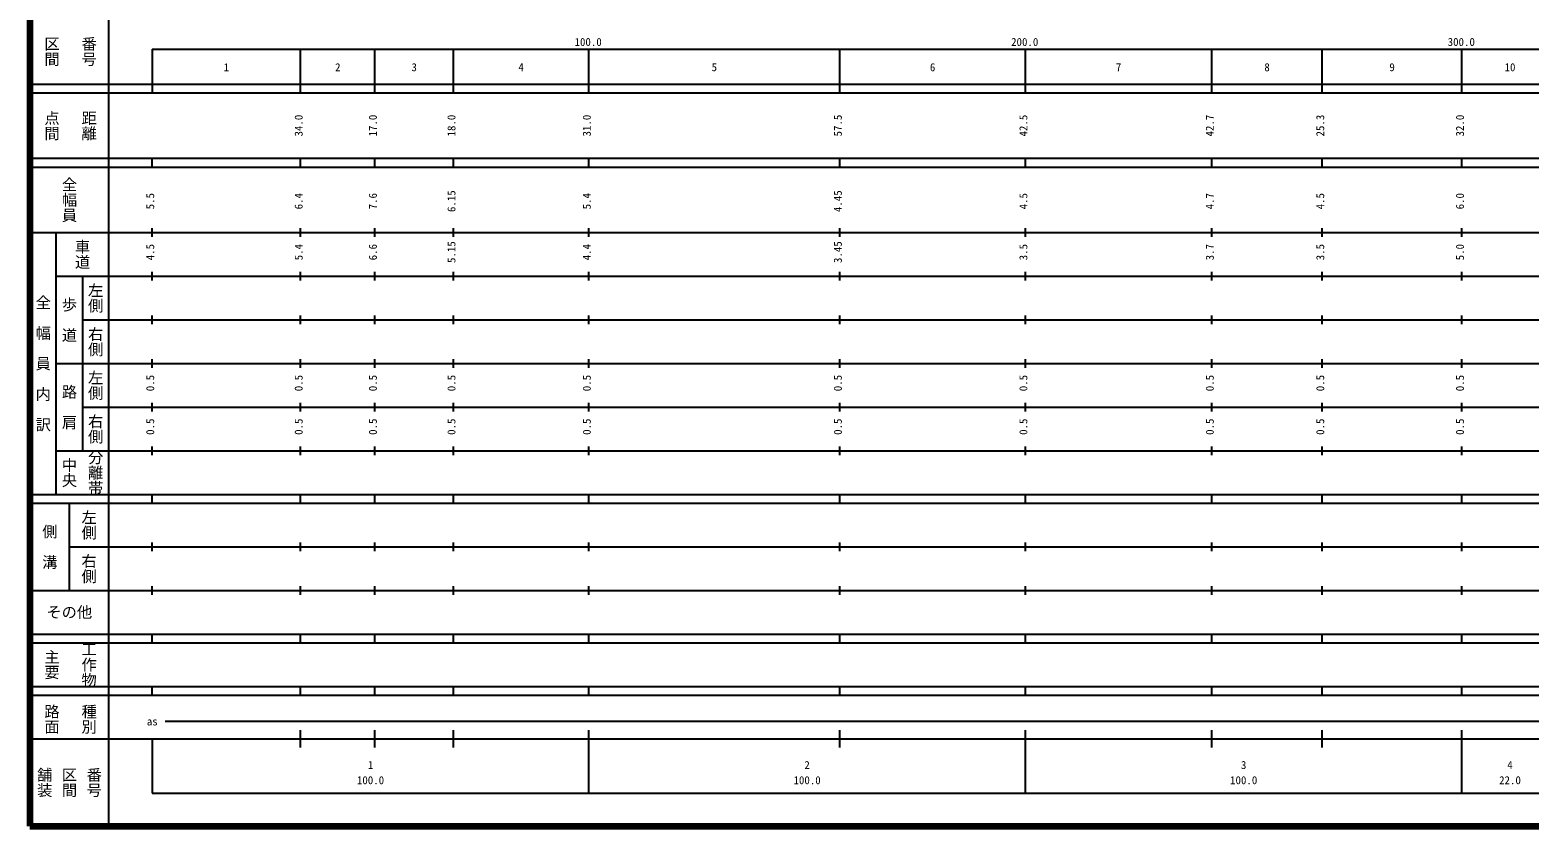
# Model space of a CAD drawing. Units: millimetres on the paper, enlarged 1000 times. Extents: x 40000 to 680000, y 20000 to 380000.
# Drawn here: x 40000 to 383358, y 20000 to 202409 of the extents above; entities that cross this region are included whole.
import ezdxf
from ezdxf.enums import TextEntityAlignment as Align

# ---------------------------------------------------------------- set-up
doc = ezdxf.new("R2010")
doc.units = ezdxf.units.MM
doc.header["$LTSCALE"] = 1000
doc.layers.add('S-TTL', color=2, linetype='Continuous', lineweight=140)
doc.layers.add('S-TTL-BAND', color=7, linetype='Continuous', lineweight=25)
doc.styles.add('@ＭＳ ゴシック', font='')
doc.styles.add('ＭＳ ゴシック', font='')
doc.styles.get('@ＭＳ ゴシック').set_extended_font_data('@MS Gothic')
doc.styles.get('ＭＳ ゴシック').set_extended_font_data('MS Gothic')

msp = doc.modelspace()

# ---------------------------------------------------------------- linework, layer by layer
at = {"layer": 'S-TTL'}
for p, q in [((40000, 380000), (40000, 20000)), ((40000, 20000), (680000, 20000))]:
    msp.add_line(p, q, dxfattribs=at)
at = {"layer": 'S-TTL-BAND'}
for p, q in [((58000, 370000), (58000, 20000)), ((68000, 198000), (579000, 198000)), ((68000, 198000), (68000, 188000)), ((102000, 188000), (102000, 198000)), ((119000, 188000), (119000, 198000)), ((137000, 188000), (137000, 198000)), ((168000, 188000), (168000, 198000)), ((225500, 188000), (225500, 198000)), ((268000, 188000), (268000, 198000)), ((310700, 188000), (310700, 198000)), ((336000, 188000), (336000, 198000)), ((368000, 188000), (368000, 198000)), ((40000, 190000), (579000, 190000)), ((40000, 188000), (579000, 188000)), ((40000, 173000), (579000, 173000)), ((68000, 171000), (68000, 173000)), ((102000, 171000), (102000, 173000)), ((119000, 171000), (119000, 173000)), ((137000, 171000), (137000, 173000)), ((168000, 171000), (168000, 173000)), ((225500, 171000), (225500, 173000)), ((268000, 171000), (268000, 173000)), ((310700, 171000), (310700, 173000)), ((336000, 171000), (336000, 173000)), ((368000, 171000), (368000, 173000)), ((40000, 171000), (579000, 171000)), ((40000, 156000), (579000, 156000)), ((46000, 96000), (46000, 156000)), ((68000, 155000), (68000, 157000)), ((102000, 155000), (102000, 157000)), ((119000, 155000), (119000, 157000)), ((137000, 155000), (137000, 157000)), ((168000, 155000), (168000, 157000)), ((225500, 155000), (225500, 157000)), ((268000, 155000), (268000, 157000)), ((310700, 155000), (310700, 157000)), ((336000, 155000), (336000, 157000)), ((368000, 155000), (368000, 157000)), ((46000, 146000), (579000, 146000)), ((52000, 146000), (52000, 106000)), ((68000, 145000), (68000, 147000)), ((102000, 145000), (102000, 147000)), ((119000, 145000), (119000, 147000)), ((137000, 145000), (137000, 147000)), ((168000, 145000), (168000, 147000)), ((225500, 145000), (225500, 147000)), ((268000, 145000), (268000, 147000)), ((310700, 145000), (310700, 147000)), ((336000, 145000), (336000, 147000)), ((368000, 145000), (368000, 147000)), ((52000, 136000), (579000, 136000)), ((68000, 135000), (68000, 137000)), ((102000, 135000), (102000, 137000)), ((119000, 135000), (119000, 137000)), ((137000, 135000), (137000, 137000)), ((168000, 135000), (168000, 137000)), ((225500, 135000), (225500, 137000)), ((268000, 135000), (268000, 137000)), ((310700, 135000), (310700, 137000)), ((336000, 135000), (336000, 137000)), ((368000, 135000), (368000, 137000)), ((46000, 126000), (579000, 126000)), ((68000, 125000), (68000, 127000)), ((102000, 125000), (102000, 127000)), ((119000, 125000), (119000, 127000)), ((137000, 125000), (137000, 127000)), ((168000, 125000), (168000, 127000)), ((225500, 125000), (225500, 127000)), ((268000, 125000), (268000, 127000)), ((310700, 125000), (310700, 127000)), ((336000, 125000), (336000, 127000)), ((368000, 125000), (368000, 127000)), ((68000, 115000), (68000, 117000)), ((102000, 115000), (102000, 117000)), ((119000, 115000), (119000, 117000)), ((137000, 115000), (137000, 117000)), ((168000, 115000), (168000, 117000)), ((225500, 115000), (225500, 117000)), ((268000, 115000), (268000, 117000)), ((310700, 115000), (310700, 117000)), ((336000, 115000), (336000, 117000)), ((368000, 115000), (368000, 117000)), ((52000, 116000), (579000, 116000)), ((68000, 105000), (68000, 107000)), ((102000, 105000), (102000, 107000)), ((119000, 105000), (119000, 107000)), ((137000, 105000), (137000, 107000)), ((168000, 105000), (168000, 107000)), ((225500, 105000), (225500, 107000)), ((268000, 105000), (268000, 107000)), ((310700, 105000), (310700, 107000)), ((336000, 105000), (336000, 107000)), ((368000, 105000), (368000, 107000)), ((46000, 106000), (579000, 106000)), ((40000, 96000), (579000, 96000)), ((40000, 94000), (579000, 94000)), ((49000, 94000), (49000, 74000)), ((68000, 94000), (68000, 96000)), ((102000, 94000), (102000, 96000)), ((119000, 94000), (119000, 96000)), ((137000, 94000), (137000, 96000)), ((168000, 94000), (168000, 96000)), ((225500, 94000), (225500, 96000)), ((268000, 94000), (268000, 96000)), ((310700, 94000), (310700, 96000)), ((336000, 94000), (336000, 96000)), ((368000, 94000), (368000, 96000)), ((49000, 84000), (579000, 84000)), ((68000, 83000), (68000, 85000)), ((102000, 83000), (102000, 85000)), ((119000, 83000), (119000, 85000)), ((137000, 83000), (137000, 85000)), ((168000, 83000), (168000, 85000)), ((225500, 83000), (225500, 85000)), ((268000, 83000), (268000, 85000)), ((310700, 83000), (310700, 85000)), ((336000, 83000), (336000, 85000)), ((368000, 83000), (368000, 85000)), ((40000, 74000), (579000, 74000)), ((68000, 73000), (68000, 75000)), ((102000, 73000), (102000, 75000)), ((119000, 73000), (119000, 75000)), ((137000, 73000), (137000, 75000)), ((168000, 73000), (168000, 75000)), ((225500, 73000), (225500, 75000)), ((268000, 73000), (268000, 75000)), ((310700, 73000), (310700, 75000)), ((336000, 73000), (336000, 75000)), ((368000, 73000), (368000, 75000)), ((40000, 64000), (579000, 64000)), ((40000, 62000), (579000, 62000)), ((68000, 62000), (68000, 64000)), ((102000, 62000), (102000, 64000)), ((119000, 62000), (119000, 64000)), ((137000, 62000), (137000, 64000)), ((168000, 62000), (168000, 64000)), ((225500, 62000), (225500, 64000)), ((268000, 62000), (268000, 64000)), ((310700, 62000), (310700, 64000)), ((336000, 62000), (336000, 64000)), ((368000, 62000), (368000, 64000)), ((40000, 52000), (579000, 52000)), ((68000, 50000), (68000, 52000)), ((102000, 50000), (102000, 52000)), ((119000, 50000), (119000, 52000)), ((137000, 50000), (137000, 52000)), ((168000, 50000), (168000, 52000)), ((225500, 50000), (225500, 52000)), ((268000, 50000), (268000, 52000)), ((310700, 50000), (310700, 52000)), ((336000, 50000), (336000, 52000)), ((368000, 50000), (368000, 52000)), ((40000, 50000), (579000, 50000)), ((71000, 44000), (565200, 44000)), ((102000, 38000), (102000, 42000)), ((119000, 38000), (119000, 42000)), ((137000, 38000), (137000, 42000)), ((168000, 27500), (168000, 42000)), ((225500, 38000), (225500, 42000)), ((268000, 27500), (268000, 42000)), ((310700, 38000), (310700, 42000)), ((336000, 38000), (336000, 42000)), ((368000, 27500), (368000, 42000)), ((40000, 40000), (579000, 40000)), ((68000, 40000), (68000, 27500)), ((68000, 27500), (579000, 27500))]:
    msp.add_line(p, q, dxfattribs=at)

# ---------------------------------------------------------------- texts
at = {"layer": 'S-TTL-BAND', "style": '@ＭＳ ゴシック'}
for s, p in [('区間', (45000, 197500)), ('番号', (53500, 197500)), ('点間', (45000, 180500)), ('距離', (53500, 180500)), ('全幅員', (49000, 163500)), ('車道', (52000, 151000)), ('左側', (55000, 141000)), ('全\u3000幅\u3000員\u3000内\u3000訳', (43000, 126000)), ('歩\u3000道', (49000, 136000)), ('右側', (55000, 131000)), ('左側', (55000, 121000)), ('路\u3000肩', (49000, 116000)), ('右側', (55000, 111000)), ('中央', (49000, 101000)), ('分離帯', (55000, 101000)), ('左側', (53500, 89000)), ('側\u3000溝', (44500, 84000)), ('右側', (53500, 79000)), ('主要', (45000, 57000)), ('工作物', (53500, 57000)), ('路面', (45000, 44500)), ('種別', (53500, 44500)), ('舗装', (43333, 30000)), ('区間', (49000, 30000)), ('番号', (54667, 30000))]:
    msp.add_text(s, height=2566, rotation=270, dxfattribs=at).set_placement(p, align=Align.MIDDLE_CENTER)
at = {"layer": 'S-TTL-BAND', "style": 'ＭＳ ゴシック'}
for s, p in [('100.0', (167844, 198195)), ('200.0', (267844, 198195)), ('300.0', (367844, 198195)), ('1', (85000, 192405)), ('2', (110500, 192405)), ('3', (128000, 192405)), ('4', (152500, 192405)), ('5', (196750, 192405)), ('6', (246750, 192405)), ('7', (289350, 192405)), ('8', (323350, 192405)), ('9', (352000, 192405)), ('10', (379000, 192405)), ('as', (68000, 42500)), ('1', (118000, 32523)), ('2', (218000, 32523)), ('3', (318000, 32523)), ('4', (379000, 32523)), ('100.0', (118000, 29033)), ('100.0', (218000, 29033)), ('100.0', (318000, 29033)), ('22.0', (379000, 29033))]:
    msp.add_text(s, height=1833, dxfattribs=at).set_placement(p, align=Align.BOTTOM_CENTER)
for s, p in [('34.0', (103000, 180500)), ('17.0', (120000, 180500)), ('18.0', (138000, 180500)), ('31.0', (169000, 180500)), ('57.5', (226500, 180500)), ('42.5', (269000, 180500)), ('42.7', (311700, 180500)), ('25.3', (337000, 180500)), ('32.0', (369000, 180500)), ('5.5', (69000, 163174)), ('6.4', (103000, 163174)), ('7.6', (120000, 163174)), ('6.15', (138000, 163174)), ('5.4', (169000, 163174)), ('4.45', (226500, 163174)), ('4.5', (269000, 163174)), ('4.7', (311700, 163174)), ('4.5', (337000, 163174)), ('6.0', (369000, 163174)), ('4.5', (69000, 151500)), ('5.4', (103000, 151500)), ('6.6', (120000, 151500)), ('5.15', (138000, 151500)), ('4.4', (169000, 151500)), ('3.45', (226500, 151500)), ('3.5', (269000, 151500)), ('3.7', (311700, 151500)), ('3.5', (337000, 151500)), ('5.0', (369000, 151500)), ('0.5', (69000, 121500)), ('0.5', (103000, 121500)), ('0.5', (120000, 121500)), ('0.5', (138000, 121500)), ('0.5', (169000, 121500)), ('0.5', (226500, 121500)), ('0.5', (269000, 121500)), ('0.5', (311700, 121500)), ('0.5', (337000, 121500)), ('0.5', (369000, 121500)), ('0.5', (69000, 111500)), ('0.5', (103000, 111500)), ('0.5', (120000, 111500)), ('0.5', (138000, 111500)), ('0.5', (169000, 111500)), ('0.5', (226500, 111500)), ('0.5', (269000, 111500)), ('0.5', (311700, 111500)), ('0.5', (337000, 111500)), ('0.5', (369000, 111500))]:
    msp.add_text(s, height=1833, rotation=90, dxfattribs=at).set_placement(p, align=Align.BOTTOM_CENTER)
msp.add_text('その他', height=2566, dxfattribs=at).set_placement((49000, 69000), align=Align.MIDDLE_CENTER)

doc.saveas('drawing.dxf')
